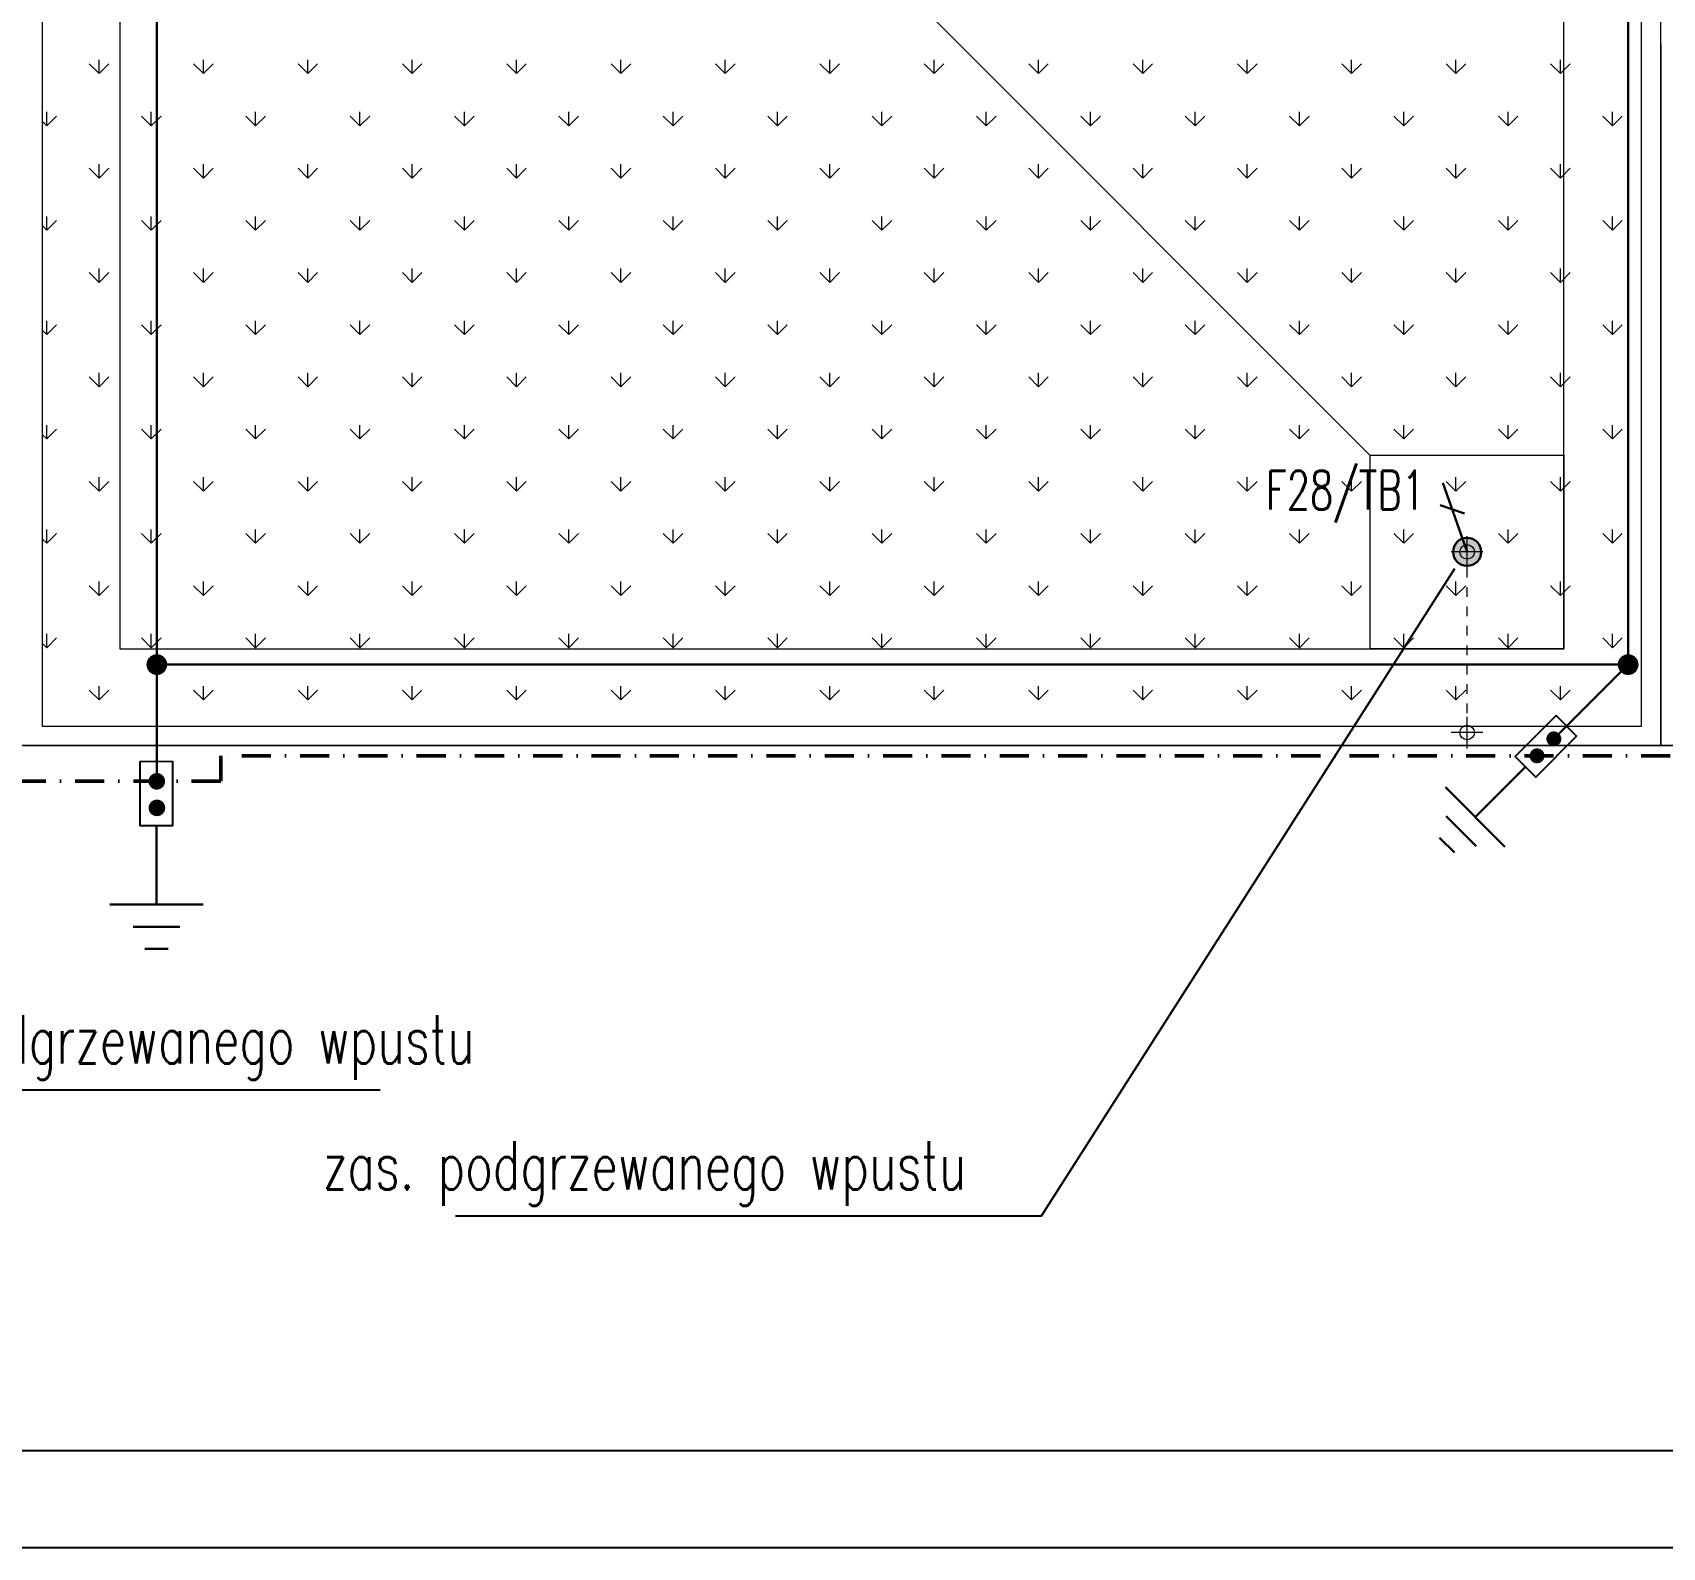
# Model space of a CAD drawing. Header units: millimetres. Extents: x 1780 to 154263, y -7240 to 17216.
# Drawn here: x 128269 to 129110, y 2437 to 3219 of the extents above; entities that cross this region are included whole.
import ezdxf

# ---------------------------------------------------------------- set-up
doc = ezdxf.new("R2010")
doc.units = ezdxf.units.MM
doc.linetypes.add('0.5_0.5', pattern=[1, 0.5, -0.5])
doc.linetypes.add('DASHDOT', pattern=[1, 0.5, -0.25, 0, -0.25])
for name, color, linetype, lineweight in [('2d_SX_instalacje - kanalizacja opadowa', 130, 'Continuous', 5), ('2d_SX_szraf', 251, 'Continuous', 0), ('2d_SX_widok', 10, 'Continuous', 9), ('IE PP', 1, 'Continuous', 25)]:
    doc.layers.add(name, color=color, linetype=linetype, lineweight=lineweight)
doc.layers.add('2d_SX_rewizja 18 września', color=210, linetype='Continuous')
doc.layers.add('60 instalacje elektryka', color=10, linetype='Continuous')
doc.styles.add('OPIS', font='simplex.shx', dxfattribs={"width": 0.7, "height": 4})

# ---------------------------------------------------------------- blocks, each defined once
blk = doc.blocks.new('bc dach')
at = {"layer": '2d_SX_instalacje - kanalizacja opadowa', "color": 8, "linetype": '0.5_0.5', "ltscale": 10}
blk.add_line((108422.5, 4795.59), (108422.5, 4888.84), dxfattribs=at)
at = {"layer": '2d_SX_instalacje - kanalizacja opadowa', "color": 8}
for points in [[(108422.5, 4880.67), (108422.5, 4897.01)], [(108430.67, 4888.84), (108414.33, 4888.84)], [(108430.67, 4795.59), (108414.33, 4795.59)], [(108422.5, 4787.42), (108422.5, 4803.76)]]:
    blk.add_lwpolyline(points, dxfattribs=at)
for centre in [(108422.5, 4888.84), (108422.5, 4795.59)]:
    blk.add_circle(centre, 3.75, dxfattribs=at)
at = {"layer": '2d_SX_szraf', "color": 8}
for p, q in [((108372.5, 4938.52), (107727, 5584.84)), ((107727, 5584.84), (107727, 4838.84)), ((108472.5, 4838.84), (108472.5, 5584.84)), ((108372.5, 4838.84), (108372.5, 4938.84)), ((108372.5, 4938.84), (108472.5, 4938.84)), ((108472.5, 4938.84), (108472.5, 4838.84)), ((107727, 4838.84), (108472.5, 4838.84)), ((108472.5, 4838.84), (108372.5, 4838.84))]:
    blk.add_line(p, q, dxfattribs=at)
at = {"layer": '2d_SX_szraf', "color": 8, "linetype": 'Continuous'}
for p, q in [((107716.29, 5135.74), (107711.24, 5140.79)), ((107716.29, 5135.74), (107716.29, 5142.88)), ((107716.29, 5135.74), (107721.34, 5140.79)), ((107770.17, 5135.74), (107765.12, 5140.79)), ((107770.17, 5135.74), (107770.17, 5142.88)), ((107770.17, 5135.74), (107775.22, 5140.79)), ((107824.05, 5135.74), (107819, 5140.79)), ((107824.05, 5135.74), (107824.05, 5142.88)), ((107824.05, 5135.74), (107829.1, 5140.79)), ((107877.93, 5135.74), (107872.88, 5140.79)), ((107877.93, 5135.74), (107877.93, 5142.88)), ((107877.93, 5135.74), (107882.98, 5140.79)), ((107931.81, 5135.74), (107926.76, 5140.79)), ((107931.81, 5135.74), (107931.81, 5142.88)), ((107931.81, 5135.74), (107936.86, 5140.79)), ((107985.69, 5135.74), (107980.64, 5140.79)), ((107985.69, 5135.74), (107985.69, 5142.88)), ((107985.69, 5135.74), (107990.75, 5140.79)), ((108039.58, 5135.74), (108034.52, 5140.79)), ((108039.58, 5135.74), (108039.58, 5142.88)), ((108039.58, 5135.74), (108044.63, 5140.79)), ((108093.46, 5135.74), (108088.41, 5140.79)), ((108093.46, 5135.74), (108093.46, 5142.88)), ((108093.46, 5135.74), (108098.51, 5140.79)), ((108147.34, 5135.74), (108142.29, 5140.79)), ((108147.34, 5135.74), (108147.34, 5142.88)), ((108147.34, 5135.74), (108152.39, 5140.79)), ((108201.22, 5135.74), (108196.17, 5140.79)), ((108201.22, 5135.74), (108201.22, 5142.88)), ((108201.22, 5135.74), (108206.27, 5140.79)), ((108255.1, 5135.74), (108250.05, 5140.79)), ((108255.1, 5135.74), (108255.1, 5142.88)), ((108255.1, 5135.74), (108260.15, 5140.79)), ((108308.98, 5135.74), (108303.93, 5140.79)), ((108308.98, 5135.74), (108308.98, 5142.88)), ((108308.98, 5135.74), (108314.04, 5140.79)), ((108362.87, 5135.74), (108357.81, 5140.79)), ((108362.87, 5135.74), (108362.87, 5142.88)), ((108362.87, 5135.74), (108367.92, 5140.79)), ((108416.75, 5135.74), (108411.7, 5140.79)), ((108416.75, 5135.74), (108416.75, 5142.88)), ((108416.75, 5135.74), (108421.8, 5140.79)), ((108470.63, 5135.74), (108465.58, 5140.79)), ((108470.63, 5135.74), (108470.63, 5142.88)), ((108470.63, 5135.74), (108475.68, 5140.79)), ((107689.35, 5108.8), (107689.35, 5115.94)), ((107743.23, 5108.8), (107743.23, 5115.94)), ((107797.11, 5108.8), (107797.11, 5115.94)), ((107850.99, 5108.8), (107850.99, 5115.94)), ((107904.87, 5108.8), (107904.87, 5115.94)), ((107958.75, 5108.8), (107958.75, 5115.94)), ((108012.64, 5108.8), (108012.64, 5115.94)), ((108066.52, 5108.8), (108066.52, 5115.94)), ((108120.4, 5108.8), (108120.4, 5115.94)), ((108174.28, 5108.8), (108174.28, 5115.94)), ((108228.16, 5108.8), (108228.16, 5115.94)), ((108282.04, 5108.8), (108282.04, 5115.94)), ((108335.92, 5108.8), (108335.92, 5115.94)), ((108389.81, 5108.8), (108389.81, 5115.94)), ((108443.69, 5108.8), (108443.69, 5115.94)), ((108497.57, 5108.8), (108497.57, 5115.94)), ((107689.35, 5108.8), (107687, 5111.14)), ((107689.35, 5108.8), (107694.4, 5113.85)), ((107743.23, 5108.8), (107738.18, 5113.85)), ((107743.23, 5108.8), (107748.28, 5113.85)), ((107797.11, 5108.8), (107792.06, 5113.85)), ((107797.11, 5108.8), (107802.16, 5113.85)), ((107850.99, 5108.8), (107845.94, 5113.85)), ((107850.99, 5108.8), (107856.04, 5113.85)), ((107904.87, 5108.8), (107899.82, 5113.85)), ((107904.87, 5108.8), (107909.92, 5113.85)), ((107958.75, 5108.8), (107953.7, 5113.85)), ((107958.75, 5108.8), (107963.81, 5113.85)), ((108012.64, 5108.8), (108007.58, 5113.85)), ((108012.64, 5108.8), (108017.69, 5113.85)), ((108066.52, 5108.8), (108061.47, 5113.85)), ((108066.52, 5108.8), (108071.57, 5113.85)), ((108120.4, 5108.8), (108115.35, 5113.85)), ((108120.4, 5108.8), (108125.45, 5113.85)), ((108174.28, 5108.8), (108169.23, 5113.85)), ((108174.28, 5108.8), (108179.33, 5113.85)), ((108228.16, 5108.8), (108223.11, 5113.85)), ((108228.16, 5108.8), (108233.21, 5113.85)), ((108282.04, 5108.8), (108276.99, 5113.85)), ((108282.04, 5108.8), (108287.09, 5113.85)), ((108335.92, 5108.8), (108330.87, 5113.85)), ((108335.92, 5108.8), (108340.98, 5113.85)), ((108389.81, 5108.8), (108384.75, 5113.85)), ((108389.81, 5108.8), (108394.86, 5113.85)), ((108443.69, 5108.8), (108438.64, 5113.85)), ((108443.69, 5108.8), (108448.74, 5113.85)), ((108497.57, 5108.8), (108492.52, 5113.85)), ((108497.57, 5108.8), (108502.62, 5113.85)), ((107716.29, 5081.85), (107711.24, 5086.91)), ((107716.29, 5081.85), (107716.29, 5089)), ((107716.29, 5081.85), (107721.34, 5086.91)), ((107770.17, 5081.85), (107765.12, 5086.91)), ((107770.17, 5081.85), (107770.17, 5089)), ((107770.17, 5081.85), (107775.22, 5086.91)), ((107824.05, 5081.85), (107819, 5086.91)), ((107824.05, 5081.85), (107824.05, 5089)), ((107824.05, 5081.85), (107829.1, 5086.91)), ((107877.93, 5081.85), (107872.88, 5086.91)), ((107877.93, 5081.85), (107877.93, 5089)), ((107877.93, 5081.85), (107882.98, 5086.91)), ((107931.81, 5081.85), (107926.76, 5086.91)), ((107931.81, 5081.85), (107931.81, 5089)), ((107931.81, 5081.85), (107936.86, 5086.91)), ((107985.69, 5081.85), (107980.64, 5086.91)), ((107985.69, 5081.85), (107985.69, 5089)), ((107985.69, 5081.85), (107990.75, 5086.91)), ((108039.58, 5081.85), (108034.52, 5086.91)), ((108039.58, 5081.85), (108039.58, 5089)), ((108039.58, 5081.85), (108044.63, 5086.91)), ((108093.46, 5081.85), (108088.41, 5086.91)), ((108093.46, 5081.85), (108093.46, 5089)), ((108093.46, 5081.85), (108098.51, 5086.91)), ((108147.34, 5081.85), (108142.29, 5086.91)), ((108147.34, 5081.85), (108147.34, 5089)), ((108147.34, 5081.85), (108152.39, 5086.91)), ((108201.22, 5081.85), (108196.17, 5086.91)), ((108201.22, 5081.85), (108201.22, 5089)), ((108201.22, 5081.85), (108206.27, 5086.91)), ((108255.1, 5081.85), (108250.05, 5086.91)), ((108255.1, 5081.85), (108255.1, 5089)), ((108255.1, 5081.85), (108260.15, 5086.91)), ((108308.98, 5081.85), (108303.93, 5086.91)), ((108308.98, 5081.85), (108308.98, 5089)), ((108308.98, 5081.85), (108314.04, 5086.91)), ((108362.87, 5081.85), (108357.81, 5086.91)), ((108362.87, 5081.85), (108362.87, 5089)), ((108362.87, 5081.85), (108367.92, 5086.91)), ((108416.75, 5081.85), (108411.7, 5086.91)), ((108416.75, 5081.85), (108416.75, 5089)), ((108416.75, 5081.85), (108421.8, 5086.91)), ((108470.63, 5081.85), (108465.58, 5086.91)), ((108470.63, 5081.85), (108470.63, 5089)), ((108470.63, 5081.85), (108475.68, 5086.91)), ((107689.35, 5054.91), (107687, 5057.26)), ((107689.35, 5054.91), (107689.35, 5062.06)), ((107689.35, 5054.91), (107694.4, 5059.97)), ((107743.23, 5054.91), (107738.18, 5059.97)), ((107743.23, 5054.91), (107743.23, 5062.06)), ((107743.23, 5054.91), (107748.28, 5059.97)), ((107797.11, 5054.91), (107792.06, 5059.97)), ((107797.11, 5054.91), (107797.11, 5062.06)), ((107797.11, 5054.91), (107802.16, 5059.97)), ((107850.99, 5054.91), (107845.94, 5059.97)), ((107850.99, 5054.91), (107850.99, 5062.06)), ((107850.99, 5054.91), (107856.04, 5059.97)), ((107904.87, 5054.91), (107899.82, 5059.97)), ((107904.87, 5054.91), (107904.87, 5062.06)), ((107904.87, 5054.91), (107909.92, 5059.97)), ((107958.75, 5054.91), (107953.7, 5059.97)), ((107958.75, 5054.91), (107958.75, 5062.06)), ((107958.75, 5054.91), (107963.81, 5059.97)), ((108012.64, 5054.91), (108007.58, 5059.97)), ((108012.64, 5054.91), (108012.64, 5062.06)), ((108012.64, 5054.91), (108017.69, 5059.97)), ((108066.52, 5054.91), (108061.47, 5059.97)), ((108066.52, 5054.91), (108066.52, 5062.06)), ((108066.52, 5054.91), (108071.57, 5059.97)), ((108120.4, 5054.91), (108115.35, 5059.97)), ((108120.4, 5054.91), (108120.4, 5062.06)), ((108120.4, 5054.91), (108125.45, 5059.97)), ((108174.28, 5054.91), (108169.23, 5059.97)), ((108174.28, 5054.91), (108174.28, 5062.06)), ((108174.28, 5054.91), (108179.33, 5059.97)), ((108228.16, 5054.91), (108223.11, 5059.97)), ((108228.16, 5054.91), (108228.16, 5062.06)), ((108228.16, 5054.91), (108233.21, 5059.97)), ((108282.04, 5054.91), (108276.99, 5059.97)), ((108282.04, 5054.91), (108282.04, 5062.06)), ((108282.04, 5054.91), (108287.09, 5059.97)), ((108335.92, 5054.91), (108330.87, 5059.97)), ((108335.92, 5054.91), (108335.92, 5062.06)), ((108335.92, 5054.91), (108340.98, 5059.97)), ((108389.81, 5054.91), (108384.75, 5059.97)), ((108389.81, 5054.91), (108389.81, 5062.06)), ((108389.81, 5054.91), (108394.86, 5059.97)), ((108443.69, 5054.91), (108438.64, 5059.97)), ((108443.69, 5054.91), (108443.69, 5062.06)), ((108443.69, 5054.91), (108448.74, 5059.97)), ((108497.57, 5054.91), (108492.52, 5059.97)), ((108497.57, 5054.91), (108497.57, 5062.06)), ((108497.57, 5054.91), (108502.62, 5059.97)), ((107716.29, 5027.97), (107711.24, 5033.02)), ((107716.29, 5027.97), (107716.29, 5035.12)), ((107716.29, 5027.97), (107721.34, 5033.02)), ((107770.17, 5027.97), (107765.12, 5033.02)), ((107770.17, 5027.97), (107770.17, 5035.12)), ((107770.17, 5027.97), (107775.22, 5033.02)), ((107824.05, 5027.97), (107819, 5033.02)), ((107824.05, 5027.97), (107824.05, 5035.12)), ((107824.05, 5027.97), (107829.1, 5033.02)), ((107877.93, 5027.97), (107872.88, 5033.02)), ((107877.93, 5027.97), (107877.93, 5035.12)), ((107877.93, 5027.97), (107882.98, 5033.02)), ((107931.81, 5027.97), (107926.76, 5033.02)), ((107931.81, 5027.97), (107931.81, 5035.12)), ((107931.81, 5027.97), (107936.86, 5033.02)), ((107985.69, 5027.97), (107980.64, 5033.02)), ((107985.69, 5027.97), (107985.69, 5035.12)), ((107985.69, 5027.97), (107990.75, 5033.02)), ((108039.58, 5027.97), (108034.52, 5033.02)), ((108039.58, 5027.97), (108039.58, 5035.12)), ((108039.58, 5027.97), (108044.63, 5033.02)), ((108093.46, 5027.97), (108088.41, 5033.02)), ((108093.46, 5027.97), (108093.46, 5035.12)), ((108093.46, 5027.97), (108098.51, 5033.02)), ((108147.34, 5027.97), (108142.29, 5033.02)), ((108147.34, 5027.97), (108147.34, 5035.12)), ((108147.34, 5027.97), (108152.39, 5033.02)), ((108201.22, 5027.97), (108196.17, 5033.02)), ((108201.22, 5027.97), (108201.22, 5035.12)), ((108201.22, 5027.97), (108206.27, 5033.02)), ((108255.1, 5027.97), (108250.05, 5033.02)), ((108255.1, 5027.97), (108255.1, 5035.12)), ((108255.1, 5027.97), (108260.15, 5033.02)), ((108308.98, 5027.97), (108303.93, 5033.02)), ((108308.98, 5027.97), (108308.98, 5035.12)), ((108308.98, 5027.97), (108314.04, 5033.02)), ((108362.87, 5027.97), (108357.81, 5033.02)), ((108362.87, 5027.97), (108362.87, 5035.12)), ((108362.87, 5027.97), (108367.92, 5033.02)), ((108416.75, 5027.97), (108411.7, 5033.02)), ((108416.75, 5027.97), (108416.75, 5035.12)), ((108416.75, 5027.97), (108421.8, 5033.02)), ((108470.63, 5027.97), (108465.58, 5033.02)), ((108470.63, 5027.97), (108470.63, 5035.12)), ((108470.63, 5027.97), (108475.68, 5033.02)), ((107689.35, 5001.03), (107689.35, 5008.18)), ((107689.35, 5001.03), (107694.4, 5006.08)), ((107743.23, 5001.03), (107738.18, 5006.08)), ((107743.23, 5001.03), (107743.23, 5008.18)), ((107743.23, 5001.03), (107748.28, 5006.08)), ((107797.11, 5001.03), (107792.06, 5006.08)), ((107797.11, 5001.03), (107797.11, 5008.18)), ((107797.11, 5001.03), (107802.16, 5006.08)), ((107850.99, 5001.03), (107845.94, 5006.08)), ((107850.99, 5001.03), (107850.99, 5008.18)), ((107850.99, 5001.03), (107856.04, 5006.08)), ((107904.87, 5001.03), (107899.82, 5006.08)), ((107904.87, 5001.03), (107904.87, 5008.18)), ((107904.87, 5001.03), (107909.92, 5006.08)), ((107958.75, 5001.03), (107953.7, 5006.08)), ((107958.75, 5001.03), (107958.75, 5008.18)), ((107958.75, 5001.03), (107963.81, 5006.08)), ((108012.64, 5001.03), (108007.58, 5006.08)), ((108012.64, 5001.03), (108012.64, 5008.18)), ((108012.64, 5001.03), (108017.69, 5006.08)), ((108066.52, 5001.03), (108061.47, 5006.08)), ((108066.52, 5001.03), (108066.52, 5008.18)), ((108066.52, 5001.03), (108071.57, 5006.08)), ((108120.4, 5001.03), (108115.35, 5006.08)), ((108120.4, 5001.03), (108120.4, 5008.18)), ((108120.4, 5001.03), (108125.45, 5006.08)), ((108174.28, 5001.03), (108169.23, 5006.08)), ((108174.28, 5001.03), (108174.28, 5008.18)), ((108174.28, 5001.03), (108179.33, 5006.08)), ((108228.16, 5001.03), (108223.11, 5006.08)), ((108228.16, 5001.03), (108228.16, 5008.18)), ((108228.16, 5001.03), (108233.21, 5006.08)), ((108282.04, 5001.03), (108276.99, 5006.08)), ((108282.04, 5001.03), (108282.04, 5008.18)), ((108282.04, 5001.03), (108287.09, 5006.08)), ((108335.92, 5001.03), (108330.87, 5006.08)), ((108335.92, 5001.03), (108335.92, 5008.18)), ((108335.92, 5001.03), (108340.98, 5006.08)), ((108389.81, 5001.03), (108384.75, 5006.08)), ((108389.81, 5001.03), (108389.81, 5008.18)), ((108389.81, 5001.03), (108394.86, 5006.08)), ((108443.69, 5001.03), (108438.64, 5006.08)), ((108443.69, 5001.03), (108443.69, 5008.18)), ((108443.69, 5001.03), (108448.74, 5006.08)), ((108497.57, 5001.03), (108492.52, 5006.08)), ((108497.57, 5001.03), (108497.57, 5008.18)), ((108497.57, 5001.03), (108502.62, 5006.08)), ((107689.35, 5001.03), (107687, 5003.38)), ((107716.29, 4974.09), (107716.29, 4981.24)), ((107770.17, 4974.09), (107770.17, 4981.24)), ((107824.05, 4974.09), (107824.05, 4981.24)), ((107877.93, 4974.09), (107877.93, 4981.24)), ((107931.81, 4974.09), (107931.81, 4981.24)), ((107985.69, 4974.09), (107985.69, 4981.24)), ((108039.58, 4974.09), (108039.58, 4981.24)), ((108093.46, 4974.09), (108093.46, 4981.24)), ((108147.34, 4974.09), (108147.34, 4981.24)), ((108201.22, 4974.09), (108201.22, 4981.24)), ((108255.1, 4974.09), (108255.1, 4981.24)), ((108308.98, 4974.09), (108308.98, 4981.24)), ((108362.87, 4974.09), (108362.87, 4981.24)), ((108416.75, 4974.09), (108416.75, 4981.24)), ((108470.63, 4974.09), (108470.63, 4981.24)), ((107716.29, 4974.09), (107711.24, 4979.14)), ((107716.29, 4974.09), (107721.34, 4979.14)), ((107770.17, 4974.09), (107765.12, 4979.14)), ((107770.17, 4974.09), (107775.22, 4979.14)), ((107824.05, 4974.09), (107819, 4979.14)), ((107824.05, 4974.09), (107829.1, 4979.14)), ((107877.93, 4974.09), (107872.88, 4979.14)), ((107877.93, 4974.09), (107882.98, 4979.14)), ((107931.81, 4974.09), (107926.76, 4979.14)), ((107931.81, 4974.09), (107936.86, 4979.14)), ((107985.69, 4974.09), (107980.64, 4979.14)), ((107985.69, 4974.09), (107990.75, 4979.14)), ((108039.58, 4974.09), (108034.52, 4979.14)), ((108039.58, 4974.09), (108044.63, 4979.14)), ((108093.46, 4974.09), (108088.41, 4979.14)), ((108093.46, 4974.09), (108098.51, 4979.14)), ((108147.34, 4974.09), (108142.29, 4979.14)), ((108147.34, 4974.09), (108152.39, 4979.14)), ((108201.22, 4974.09), (108196.17, 4979.14)), ((108201.22, 4974.09), (108206.27, 4979.14)), ((108255.1, 4974.09), (108250.05, 4979.14)), ((108255.1, 4974.09), (108260.15, 4979.14)), ((108308.98, 4974.09), (108303.93, 4979.14)), ((108308.98, 4974.09), (108314.04, 4979.14)), ((108362.87, 4974.09), (108357.81, 4979.14)), ((108362.87, 4974.09), (108367.92, 4979.14)), ((108416.75, 4974.09), (108411.7, 4979.14)), ((108416.75, 4974.09), (108421.8, 4979.14)), ((108470.63, 4974.09), (108465.58, 4979.14)), ((108470.63, 4974.09), (108475.68, 4979.14)), ((107689.35, 4947.15), (107687, 4949.5)), ((107689.35, 4947.15), (107689.35, 4954.29)), ((107689.35, 4947.15), (107694.4, 4952.2)), ((107743.23, 4947.15), (107738.18, 4952.2)), ((107743.23, 4947.15), (107743.23, 4954.29)), ((107743.23, 4947.15), (107748.28, 4952.2)), ((107797.11, 4947.15), (107792.06, 4952.2)), ((107797.11, 4947.15), (107797.11, 4954.29)), ((107797.11, 4947.15), (107802.16, 4952.2)), ((107850.99, 4947.15), (107845.94, 4952.2)), ((107850.99, 4947.15), (107850.99, 4954.29)), ((107850.99, 4947.15), (107856.04, 4952.2)), ((107904.87, 4947.15), (107899.82, 4952.2)), ((107904.87, 4947.15), (107904.87, 4954.29)), ((107904.87, 4947.15), (107909.92, 4952.2)), ((107958.75, 4947.15), (107953.7, 4952.2)), ((107958.75, 4947.15), (107958.75, 4954.29)), ((107958.75, 4947.15), (107963.81, 4952.2)), ((108012.64, 4947.15), (108007.58, 4952.2)), ((108012.64, 4947.15), (108012.64, 4954.29)), ((108012.64, 4947.15), (108017.69, 4952.2)), ((108066.52, 4947.15), (108061.47, 4952.2)), ((108066.52, 4947.15), (108066.52, 4954.29)), ((108066.52, 4947.15), (108071.57, 4952.2)), ((108120.4, 4947.15), (108115.35, 4952.2)), ((108120.4, 4947.15), (108120.4, 4954.29)), ((108120.4, 4947.15), (108125.45, 4952.2)), ((108174.28, 4947.15), (108169.23, 4952.2)), ((108174.28, 4947.15), (108174.28, 4954.29)), ((108174.28, 4947.15), (108179.33, 4952.2)), ((108228.16, 4947.15), (108223.11, 4952.2)), ((108228.16, 4947.15), (108228.16, 4954.29)), ((108228.16, 4947.15), (108233.21, 4952.2)), ((108282.04, 4947.15), (108276.99, 4952.2)), ((108282.04, 4947.15), (108282.04, 4954.29)), ((108282.04, 4947.15), (108287.09, 4952.2)), ((108335.92, 4947.15), (108330.87, 4952.2)), ((108335.92, 4947.15), (108335.92, 4954.29)), ((108335.92, 4947.15), (108340.98, 4952.2)), ((108389.81, 4947.15), (108384.75, 4952.2)), ((108389.81, 4947.15), (108389.81, 4954.29)), ((108389.81, 4947.15), (108394.86, 4952.2)), ((108443.69, 4947.15), (108438.64, 4952.2)), ((108443.69, 4947.15), (108443.69, 4954.29)), ((108443.69, 4947.15), (108448.74, 4952.2)), ((108497.57, 4947.15), (108492.52, 4952.2)), ((108497.57, 4947.15), (108497.57, 4954.29)), ((108497.57, 4947.15), (108502.62, 4952.2)), ((107716.29, 4920.21), (107711.24, 4925.26)), ((107716.29, 4920.21), (107716.29, 4927.35)), ((107716.29, 4920.21), (107721.34, 4925.26)), ((107770.17, 4920.21), (107765.12, 4925.26)), ((107770.17, 4920.21), (107770.17, 4927.35)), ((107770.17, 4920.21), (107775.22, 4925.26)), ((107824.05, 4920.21), (107819, 4925.26)), ((107824.05, 4920.21), (107824.05, 4927.35)), ((107824.05, 4920.21), (107829.1, 4925.26)), ((107877.93, 4920.21), (107872.88, 4925.26)), ((107877.93, 4920.21), (107877.93, 4927.35)), ((107877.93, 4920.21), (107882.98, 4925.26)), ((107931.81, 4920.21), (107926.76, 4925.26)), ((107931.81, 4920.21), (107931.81, 4927.35)), ((107931.81, 4920.21), (107936.86, 4925.26)), ((107985.69, 4920.21), (107980.64, 4925.26)), ((107985.69, 4920.21), (107985.69, 4927.35)), ((107985.69, 4920.21), (107990.75, 4925.26)), ((108039.58, 4920.21), (108034.52, 4925.26)), ((108039.58, 4920.21), (108039.58, 4927.35)), ((108039.58, 4920.21), (108044.63, 4925.26)), ((108093.46, 4920.21), (108088.41, 4925.26)), ((108093.46, 4920.21), (108093.46, 4927.35)), ((108093.46, 4920.21), (108098.51, 4925.26)), ((108147.34, 4920.21), (108142.29, 4925.26)), ((108147.34, 4920.21), (108147.34, 4927.35)), ((108147.34, 4920.21), (108152.39, 4925.26)), ((108201.22, 4920.21), (108196.17, 4925.26)), ((108201.22, 4920.21), (108201.22, 4927.35)), ((108201.22, 4920.21), (108206.27, 4925.26)), ((108255.1, 4920.21), (108250.05, 4925.26)), ((108255.1, 4920.21), (108255.1, 4927.35)), ((108255.1, 4920.21), (108260.15, 4925.26)), ((108308.98, 4920.21), (108303.93, 4925.26)), ((108308.98, 4920.21), (108308.98, 4927.35)), ((108308.98, 4920.21), (108314.04, 4925.26)), ((108362.87, 4920.21), (108357.81, 4925.26)), ((108362.87, 4920.21), (108362.87, 4927.35)), ((108362.87, 4920.21), (108367.92, 4925.26)), ((108416.75, 4920.21), (108411.7, 4925.26)), ((108416.75, 4920.21), (108416.75, 4927.35)), ((108416.75, 4920.21), (108421.8, 4925.26)), ((108470.63, 4920.21), (108465.58, 4925.26)), ((108470.63, 4920.21), (108470.63, 4927.35)), ((108470.63, 4920.21), (108475.68, 4925.26)), ((107689.35, 4893.27), (107689.35, 4900.41)), ((107689.35, 4893.27), (107694.4, 4898.32)), ((107743.23, 4893.27), (107738.18, 4898.32)), ((107743.23, 4893.27), (107743.23, 4900.41)), ((107743.23, 4893.27), (107748.28, 4898.32)), ((107797.11, 4893.27), (107792.06, 4898.32)), ((107797.11, 4893.27), (107797.11, 4900.41)), ((107797.11, 4893.27), (107802.16, 4898.32)), ((107850.99, 4893.27), (107845.94, 4898.32)), ((107850.99, 4893.27), (107850.99, 4900.41)), ((107850.99, 4893.27), (107856.04, 4898.32)), ((107904.87, 4893.27), (107899.82, 4898.32)), ((107904.87, 4893.27), (107904.87, 4900.41)), ((107904.87, 4893.27), (107909.92, 4898.32)), ((107958.75, 4893.27), (107953.7, 4898.32)), ((107958.75, 4893.27), (107958.75, 4900.41)), ((107958.75, 4893.27), (107963.81, 4898.32)), ((108012.64, 4893.27), (108007.58, 4898.32)), ((108012.64, 4893.27), (108012.64, 4900.41)), ((108012.64, 4893.27), (108017.69, 4898.32)), ((108066.52, 4893.27), (108061.47, 4898.32)), ((108066.52, 4893.27), (108066.52, 4900.41)), ((108066.52, 4893.27), (108071.57, 4898.32)), ((108120.4, 4893.27), (108115.35, 4898.32)), ((108120.4, 4893.27), (108120.4, 4900.41)), ((108120.4, 4893.27), (108125.45, 4898.32)), ((108174.28, 4893.27), (108169.23, 4898.32)), ((108174.28, 4893.27), (108174.28, 4900.41)), ((108174.28, 4893.27), (108179.33, 4898.32)), ((108228.16, 4893.27), (108223.11, 4898.32)), ((108228.16, 4893.27), (108228.16, 4900.41)), ((108228.16, 4893.27), (108233.21, 4898.32)), ((108282.04, 4893.27), (108276.99, 4898.32)), ((108282.04, 4893.27), (108282.04, 4900.41)), ((108282.04, 4893.27), (108287.09, 4898.32)), ((108335.92, 4893.27), (108330.87, 4898.32)), ((108335.92, 4893.27), (108335.92, 4900.41)), ((108335.92, 4893.27), (108340.98, 4898.32)), ((108389.81, 4893.27), (108384.75, 4898.32)), ((108389.81, 4893.27), (108389.81, 4900.41)), ((108389.81, 4893.27), (108394.86, 4898.32)), ((108443.69, 4893.27), (108438.64, 4898.32)), ((108443.69, 4893.27), (108443.69, 4900.41)), ((108443.69, 4893.27), (108448.74, 4898.32)), ((108497.57, 4893.27), (108492.52, 4898.32)), ((108497.57, 4893.27), (108497.57, 4900.41)), ((108497.57, 4893.27), (108502.62, 4898.32)), ((107689.35, 4893.27), (107687, 4895.62)), ((107716.29, 4866.33), (107711.24, 4871.38)), ((107716.29, 4866.33), (107716.29, 4873.47)), ((107716.29, 4866.33), (107721.34, 4871.38)), ((107770.17, 4866.33), (107765.12, 4871.38)), ((107770.17, 4866.33), (107770.17, 4873.47)), ((107770.17, 4866.33), (107775.22, 4871.38)), ((107824.05, 4866.33), (107819, 4871.38)), ((107824.05, 4866.33), (107824.05, 4873.47)), ((107824.05, 4866.33), (107829.1, 4871.38)), ((107877.93, 4866.33), (107872.88, 4871.38)), ((107877.93, 4866.33), (107877.93, 4873.47)), ((107877.93, 4866.33), (107882.98, 4871.38)), ((107931.81, 4866.33), (107926.76, 4871.38)), ((107931.81, 4866.33), (107931.81, 4873.47)), ((107931.81, 4866.33), (107936.86, 4871.38)), ((107985.69, 4866.33), (107980.64, 4871.38)), ((107985.69, 4866.33), (107985.69, 4873.47)), ((107985.69, 4866.33), (107990.75, 4871.38)), ((108039.58, 4866.33), (108034.52, 4871.38)), ((108039.58, 4866.33), (108039.58, 4873.47)), ((108039.58, 4866.33), (108044.63, 4871.38)), ((108093.46, 4866.33), (108088.41, 4871.38)), ((108093.46, 4866.33), (108093.46, 4873.47)), ((108093.46, 4866.33), (108098.51, 4871.38)), ((108147.34, 4866.33), (108142.29, 4871.38)), ((108147.34, 4866.33), (108147.34, 4873.47)), ((108147.34, 4866.33), (108152.39, 4871.38)), ((108201.22, 4866.33), (108196.17, 4871.38)), ((108201.22, 4866.33), (108201.22, 4873.47)), ((108201.22, 4866.33), (108206.27, 4871.38)), ((108255.1, 4866.33), (108250.05, 4871.38)), ((108255.1, 4866.33), (108255.1, 4873.47)), ((108255.1, 4866.33), (108260.15, 4871.38)), ((108308.98, 4866.33), (108303.93, 4871.38)), ((108308.98, 4866.33), (108308.98, 4873.47)), ((108308.98, 4866.33), (108314.04, 4871.38)), ((108362.87, 4866.33), (108357.81, 4871.38)), ((108362.87, 4866.33), (108362.87, 4873.47)), ((108362.87, 4866.33), (108367.92, 4871.38)), ((108416.75, 4866.33), (108411.7, 4871.38)), ((108416.75, 4866.33), (108416.75, 4873.47)), ((108416.75, 4866.33), (108421.8, 4871.38)), ((108470.63, 4866.33), (108465.58, 4871.38)), ((108470.63, 4866.33), (108470.63, 4873.47)), ((108470.63, 4866.33), (108475.68, 4871.38)), ((107689.35, 4839.39), (107689.35, 4846.53)), ((107743.23, 4839.39), (107743.23, 4846.53)), ((107797.11, 4839.39), (107797.11, 4846.53)), ((107850.99, 4839.39), (107850.99, 4846.53)), ((107904.87, 4839.39), (107904.87, 4846.53)), ((107958.75, 4839.39), (107958.75, 4846.53)), ((108012.64, 4839.39), (108012.64, 4846.53)), ((108066.52, 4839.39), (108066.52, 4846.53)), ((108120.4, 4839.39), (108120.4, 4846.53)), ((108174.28, 4839.39), (108174.28, 4846.53)), ((108228.16, 4839.39), (108228.16, 4846.53)), ((108282.04, 4839.39), (108282.04, 4846.53)), ((108335.92, 4839.39), (108335.92, 4846.53)), ((108389.81, 4839.39), (108389.81, 4846.53)), ((108443.69, 4839.39), (108443.69, 4846.53)), ((108497.57, 4839.39), (108497.57, 4846.53)), ((107689.35, 4839.39), (107687, 4841.74)), ((107689.35, 4839.39), (107694.4, 4844.44)), ((107743.23, 4839.39), (107738.18, 4844.44)), ((107743.23, 4839.39), (107748.28, 4844.44)), ((107797.11, 4839.39), (107792.06, 4844.44)), ((107797.11, 4839.39), (107802.16, 4844.44)), ((107850.99, 4839.39), (107845.94, 4844.44)), ((107850.99, 4839.39), (107856.04, 4844.44)), ((107904.87, 4839.39), (107899.82, 4844.44)), ((107904.87, 4839.39), (107909.92, 4844.44)), ((107958.75, 4839.39), (107953.7, 4844.44)), ((107958.75, 4839.39), (107963.81, 4844.44)), ((108012.64, 4839.39), (108007.58, 4844.44)), ((108012.64, 4839.39), (108017.69, 4844.44)), ((108066.52, 4839.39), (108061.47, 4844.44)), ((108066.52, 4839.39), (108071.57, 4844.44)), ((108120.4, 4839.39), (108115.35, 4844.44)), ((108120.4, 4839.39), (108125.45, 4844.44)), ((108174.28, 4839.39), (108169.23, 4844.44)), ((108174.28, 4839.39), (108179.33, 4844.44)), ((108228.16, 4839.39), (108223.11, 4844.44)), ((108228.16, 4839.39), (108233.21, 4844.44)), ((108282.04, 4839.39), (108276.99, 4844.44)), ((108282.04, 4839.39), (108287.09, 4844.44)), ((108335.92, 4839.39), (108330.87, 4844.44)), ((108335.92, 4839.39), (108340.98, 4844.44)), ((108389.81, 4839.39), (108384.75, 4844.44)), ((108389.81, 4839.39), (108394.86, 4844.44)), ((108443.69, 4839.39), (108438.64, 4844.44)), ((108443.69, 4839.39), (108448.74, 4844.44)), ((108497.57, 4839.39), (108492.52, 4844.44)), ((108497.57, 4839.39), (108502.62, 4844.44)), ((107716.29, 4812.45), (107711.24, 4817.5)), ((107716.29, 4812.45), (107716.29, 4819.59)), ((107716.29, 4812.45), (107721.34, 4817.5)), ((107770.17, 4812.45), (107765.12, 4817.5)), ((107770.17, 4812.45), (107770.17, 4819.59)), ((107770.17, 4812.45), (107775.22, 4817.5)), ((107824.05, 4812.45), (107819, 4817.5)), ((107824.05, 4812.45), (107824.05, 4819.59)), ((107824.05, 4812.45), (107829.1, 4817.5)), ((107877.93, 4812.45), (107872.88, 4817.5)), ((107877.93, 4812.45), (107877.93, 4819.59)), ((107877.93, 4812.45), (107882.98, 4817.5)), ((107931.81, 4812.45), (107926.76, 4817.5)), ((107931.81, 4812.45), (107931.81, 4819.59)), ((107931.81, 4812.45), (107936.86, 4817.5)), ((107985.69, 4812.45), (107980.64, 4817.5)), ((107985.69, 4812.45), (107985.69, 4819.59)), ((107985.69, 4812.45), (107990.75, 4817.5)), ((108039.58, 4812.45), (108034.52, 4817.5)), ((108039.58, 4812.45), (108039.58, 4819.59)), ((108039.58, 4812.45), (108044.63, 4817.5)), ((108093.46, 4812.45), (108088.41, 4817.5)), ((108093.46, 4812.45), (108093.46, 4819.59)), ((108093.46, 4812.45), (108098.51, 4817.5)), ((108147.34, 4812.45), (108142.29, 4817.5)), ((108147.34, 4812.45), (108147.34, 4819.59)), ((108147.34, 4812.45), (108152.39, 4817.5)), ((108201.22, 4812.45), (108196.17, 4817.5)), ((108201.22, 4812.45), (108201.22, 4819.59)), ((108201.22, 4812.45), (108206.27, 4817.5)), ((108255.1, 4812.45), (108250.05, 4817.5)), ((108255.1, 4812.45), (108255.1, 4819.59)), ((108255.1, 4812.45), (108260.15, 4817.5)), ((108308.98, 4812.45), (108303.93, 4817.5)), ((108308.98, 4812.45), (108308.98, 4819.59)), ((108308.98, 4812.45), (108314.04, 4817.5)), ((108362.87, 4812.45), (108357.81, 4817.5)), ((108362.87, 4812.45), (108362.87, 4819.59)), ((108362.87, 4812.45), (108367.92, 4817.5)), ((108416.75, 4812.45), (108411.7, 4817.5)), ((108416.75, 4812.45), (108416.75, 4819.59)), ((108416.75, 4812.45), (108421.8, 4817.5)), ((108470.63, 4812.45), (108465.58, 4817.5)), ((108470.63, 4812.45), (108470.63, 4819.59)), ((108470.63, 4812.45), (108475.68, 4817.5))]:
    blk.add_line(p, q, dxfattribs=at)
at = {"layer": '2d_SX_widok', "color": 8, "ltscale": 0.5}
for p, q in [((108522.5, 4788.84), (108522.5, 5634.84)), ((108522.5, 4788.84), (108522.5, 5634.84)), ((107687, 5624.84), (107687, 4798.84)), ((108512.5, 4798.84), (108512.5, 5624.84)), ((108522.5, 5151.17), (108522.5, 4788.84)), ((108522.5, 5151.17), (108522.5, 4788.84)), ((107687, 4798.84), (108512.5, 4798.84)), ((108522.5, 4788.84), (107237, 4788.84)), ((107677, 4788.84), (108522.5, 4788.84)), ((108522.5, 4788.84), (109808, 4788.84)), ((109368, 4788.84), (108522.5, 4788.84))]:
    blk.add_line(p, q, dxfattribs=at)
blk = doc.blocks.new('ZK')
at = {"layer": '60 instalacje elektryka', "color": 1, "lineweight": 30}
for p, q in [((85.8, 7454.8), (55.6, 7454.8)), ((100.8, 7426.4), (40.5, 7426.4)), ((131, 7397.9), (10.4, 7397.9)), ((70.7, 7296.2), (70.7, 7397.9)), ((70.2, 7088.5), (70.2, 7239))]:
    blk.add_line(p, q, dxfattribs=at)
at = {"layer": '60 instalacje elektryka'}
blk.add_lwpolyline([(50, 7213.2), (49.9, 7296.2), (91.5, 7296.2), (91.6, 7213.3)], close=True, dxfattribs=at)
at = {"layer": '60 instalacje elektryka', "lineweight": 30, "const_width": 10.7}
for points in [[(75.5, 7273.3, 1), (64.8, 7273.2, 1)], [(75.6, 7239, 1), (64.9, 7239, 1)]]:
    blk.add_lwpolyline(points, format="xyb", close=True, dxfattribs=at)
blk = doc.blocks.new('wyp1f11')
at = {"layer": '60 instalacje elektryka', "linetype": 'ByBlock'}
h = blk.add_hatch(color=256, dxfattribs=at)
h.dxf.hatch_style = 1
edge = h.paths.add_edge_path()
edge.add_arc((85218, -8727.79), 7.23, 329.03624, 689.03624)
at = {"layer": '60 instalacje elektryka', "linetype": 'ByBlock', "lineweight": 30}
for p, q in [((85205.53, -8692.09), (85218, -8727.79)), ((85204.02, -8703.63), (85216.64, -8708.03))]:
    blk.add_line(p, q, dxfattribs=at)
blk.add_circle((85218, -8727.79), 7.23, dxfattribs=at)

msp = doc.modelspace()

# ---------------------------------------------------------------- linework, layer by layer
at = {"layer": '60 instalacje elektryka', "lineweight": 30}
for p, q in [((128333.13, 2893.13), (128333.13, 3661.52)), ((129092.63, 2893.13), (129092.63, 3661.52)), ((129092.63, 2893.13), (128333.13, 2893.13))]:
    msp.add_line(p, q, dxfattribs=at)
at = {"layer": '60 instalacje elektryka'}
for points in [[(131709.83, 5410.65), (127505.21, 5410.65), (127505.21, 2437.38), (131709.83, 2437.38)], [(127596.67, 2487.38), (131658.65, 2487.38), (131658.65, 5360.65), (127596.67, 5360.65)]]:
    msp.add_lwpolyline(points, close=True, dxfattribs=at)
at = {"layer": '60 instalacje elektryka', "linetype": 'DASHDOT', "lineweight": 50, "ltscale": 30}
msp.add_lwpolyline([(128333.13, 3721.77), (128356.25, 3721.77), (128356.25, 3707.25), (129858.1, 3707.25), (129858.1, 3721.77), (130408.96, 3721.77), (130408.96, 2830.2), (129385.25, 2830.2), (129385.25, 2846.04), (128366.1, 2846.04), (128366.1, 2832.88), (127808.03, 2832.88), (127808.03, 3721.77), (128333.13, 3721.77)], dxfattribs=at)
at = {"layer": '60 instalacje elektryka', "lineweight": 30, "const_width": 5.35}
for points in [[(128330.45, 2893.12, 1), (128335.81, 2893.13, 1)], [(128330.45, 2893.13, -1), (128335.81, 2893.12, -1)], [(129089.95, 2893.12, 1), (129095.31, 2893.13, 1)]]:
    msp.add_lwpolyline(points, format="xyb", close=True, dxfattribs=at)
at = {"layer": 'IE PP', "color": 1}
for points in [[(128448.48, 2673.5), (128146.01, 2673.5), (127932.6, 2944.46)], [(128487.29, 2608.48), (128789.76, 2608.48), (129003.17, 2942.68)]]:
    msp.add_lwpolyline(points, dxfattribs=at)

# ---------------------------------------------------------------- block references
at = {"layer": '2d_SX_rewizja 18 września'}
msp.add_blockref('bc dach', (20587, -1937.52), dxfattribs=at)
at = {"layer": '60 instalacje elektryka', "lineweight": 30}
for p, xscale, yscale, zscale, rotation in [((130916.96, 4681.66), 0.360396, 0.360396, 0.360396, 134.9999999596812), ((128361.25, 5731.66), 0.40044, 0.40044, 0.40044, 179.9999999596812)]:
    msp.add_blockref('ZK', p, dxfattribs=dict(at, xscale=xscale, yscale=yscale, zscale=zscale, rotation=rotation))
at = {"layer": 'IE PP'}
msp.add_blockref('wyp1f11', (43791.49, 11679.11), dxfattribs=at)

# ---------------------------------------------------------------- texts
at = {"layer": 'IE PP', "style": 'OPIS'}
for s, insert, char_height, width, attachment_point in [('\\pxql;F28/TB1', (128905.59, 2993.19), 20, 90, 1), ('\\pxql;zas. podgrzewanego wpustu', (128516.96, 2712.14), 25, 351.9486, 3), ('\\pxql;zas. podgrzewanego wpustu', (128418.81, 2647.12), 25, 351.9486, 1)]:
    msp.add_mtext(s, dxfattribs=dict(at, insert=insert, char_height=char_height, width=width, attachment_point=attachment_point))

doc.saveas('drawing.dxf')
